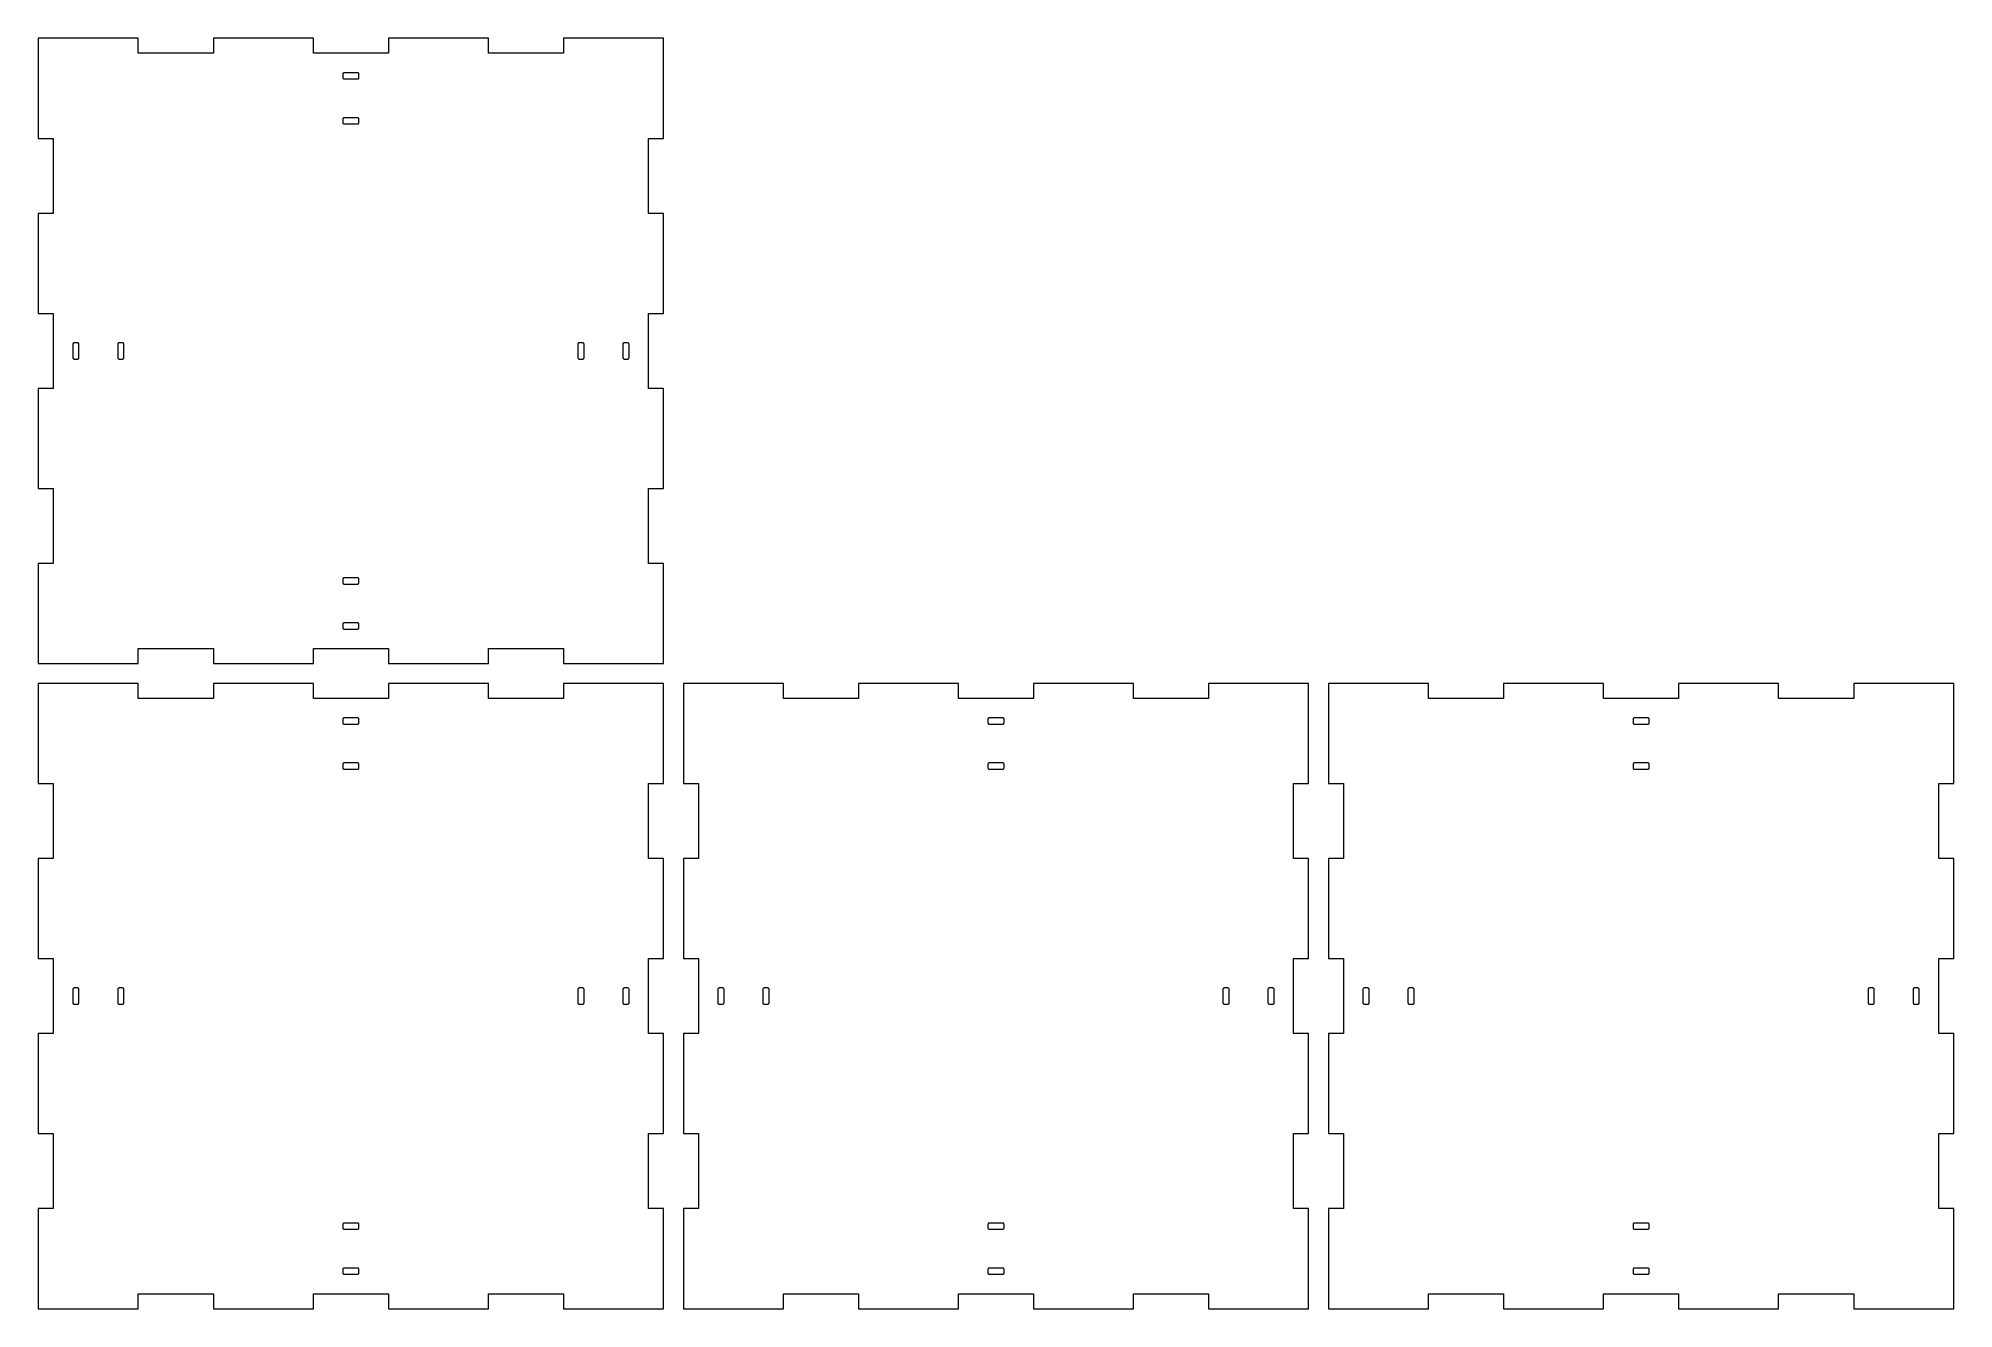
# Model space of a CAD drawing. Header units: millimetres. Extents: x 0 to 766, y 0 to 508.
import ezdxf

# ---------------------------------------------------------------- set-up
doc = ezdxf.new("R2010")
doc.units = ezdxf.units.MM
doc.layers.add('CORTE', color=1, linetype='Continuous', lineweight=0)

msp = doc.modelspace()

# ---------------------------------------------------------------- linework, layer by layer
at = {"layer": 'CORTE'}
for points in [[(0, 258), (40, 258), (40, 264), (70, 264), (70, 258), (110, 258), (110, 264), (140, 264), (140, 258), (180, 258), (180, 264), (210, 264), (210, 258), (250, 258), (250, 298), (244, 298), (244, 328), (250, 328), (250, 368), (244, 368), (244, 398), (250, 398), (250, 438), (244, 438), (244, 468), (250, 468), (250, 508), (210, 508), (210, 502), (180, 502), (180, 508), (140, 508), (140, 502), (110, 502), (110, 508), (70, 508), (70, 502), (40, 502), (40, 508), (0, 508), (0, 468), (6, 468), (6, 438), (0, 438), (0, 398), (6, 398), (6, 368), (0, 368), (0, 328), (6, 328), (6, 298), (0, 298), (0, 258)], [(127.65, 491.75), (127.717179, 491.753773), (127.783513, 491.765043), (127.848167, 491.78367), (127.91033, 491.809419), (127.969219, 491.841965), (128.024094, 491.880901), (128.074264, 491.925736), (128.119099, 491.975906), (128.158035, 492.030781), (128.190581, 492.08967), (128.21633, 492.151833), (128.234957, 492.216487), (128.246227, 492.282821), (128.25, 492.35), (128.25, 493.65), (128.246227, 493.717179), (128.234957, 493.783513), (128.21633, 493.848167), (128.190581, 493.91033), (128.158035, 493.969219), (128.119099, 494.024094), (128.074264, 494.074264), (128.024094, 494.119099), (127.969219, 494.158035), (127.91033, 494.190581), (127.848167, 494.21633), (127.783513, 494.234957), (127.717179, 494.246227), (127.65, 494.25), (122.35, 494.25), (122.282821, 494.246227), (122.216487, 494.234957), (122.151833, 494.21633), (122.08967, 494.190581), (122.030781, 494.158035), (121.975906, 494.119099), (121.925736, 494.074264), (121.880901, 494.024094), (121.841965, 493.969219), (121.809419, 493.91033), (121.78367, 493.848167), (121.765043, 493.783513), (121.753773, 493.717179), (121.75, 493.65), (121.75, 492.35), (121.753773, 492.282821), (121.765043, 492.216487), (121.78367, 492.151833), (121.809419, 492.08967), (121.841965, 492.030781), (121.880901, 491.975906), (121.925736, 491.925736), (121.975906, 491.880901), (122.030781, 491.841965), (122.08967, 491.809419), (122.151833, 491.78367), (122.216487, 491.765043), (122.282821, 491.753773), (122.35, 491.75)], [(127.65, 473.75), (127.717179, 473.753773), (127.783513, 473.765043), (127.848167, 473.78367), (127.91033, 473.809419), (127.969219, 473.841965), (128.024094, 473.880901), (128.074264, 473.925736), (128.119099, 473.975906), (128.158035, 474.030781), (128.190581, 474.08967), (128.21633, 474.151833), (128.234957, 474.216487), (128.246227, 474.282821), (128.25, 474.35), (128.25, 475.65), (128.246227, 475.717179), (128.234957, 475.783513), (128.21633, 475.848167), (128.190581, 475.91033), (128.158035, 475.969219), (128.119099, 476.024094), (128.074264, 476.074264), (128.024094, 476.119099), (127.969219, 476.158035), (127.91033, 476.190581), (127.848167, 476.21633), (127.783513, 476.234957), (127.717179, 476.246227), (127.65, 476.25), (122.35, 476.25), (122.282821, 476.246227), (122.216487, 476.234957), (122.151833, 476.21633), (122.08967, 476.190581), (122.030781, 476.158035), (121.975906, 476.119099), (121.925736, 476.074264), (121.880901, 476.024094), (121.841965, 475.969219), (121.809419, 475.91033), (121.78367, 475.848167), (121.765043, 475.783513), (121.753773, 475.717179), (121.75, 475.65), (121.75, 474.35), (121.753773, 474.282821), (121.765043, 474.216487), (121.78367, 474.151833), (121.809419, 474.08967), (121.841965, 474.030781), (121.880901, 473.975906), (121.925736, 473.925736), (121.975906, 473.880901), (122.030781, 473.841965), (122.08967, 473.809419), (122.151833, 473.78367), (122.216487, 473.765043), (122.282821, 473.753773), (122.35, 473.75)], [(15.65, 379.75), (15.717179, 379.753773), (15.783513, 379.765043), (15.848167, 379.78367), (15.91033, 379.809419), (15.969219, 379.841965), (16.024094, 379.880901), (16.074264, 379.925736), (16.119099, 379.975906), (16.158035, 380.030781), (16.190581, 380.08967), (16.21633, 380.151833), (16.234957, 380.216487), (16.246227, 380.282821), (16.25, 380.35), (16.25, 385.65), (16.246227, 385.717179), (16.234957, 385.783513), (16.21633, 385.848167), (16.190581, 385.91033), (16.158035, 385.969219), (16.119099, 386.024094), (16.074264, 386.074264), (16.024094, 386.119099), (15.969219, 386.158035), (15.91033, 386.190581), (15.848167, 386.21633), (15.783513, 386.234957), (15.717179, 386.246227), (15.65, 386.25), (14.35, 386.25), (14.282821, 386.246227), (14.216487, 386.234957), (14.151833, 386.21633), (14.08967, 386.190581), (14.030781, 386.158035), (13.975906, 386.119099), (13.925736, 386.074264), (13.880901, 386.024094), (13.841965, 385.969219), (13.809419, 385.91033), (13.78367, 385.848167), (13.765043, 385.783513), (13.753773, 385.717179), (13.75, 385.65), (13.75, 380.35), (13.753773, 380.282821), (13.765043, 380.216487), (13.78367, 380.151833), (13.809419, 380.08967), (13.841965, 380.030781), (13.880901, 379.975906), (13.925736, 379.925736), (13.975906, 379.880901), (14.030781, 379.841965), (14.08967, 379.809419), (14.151833, 379.78367), (14.216487, 379.765043), (14.282821, 379.753773), (14.35, 379.75)], [(33.65, 379.75), (33.717179, 379.753773), (33.783513, 379.765043), (33.848167, 379.78367), (33.91033, 379.809419), (33.969219, 379.841965), (34.024094, 379.880901), (34.074264, 379.925736), (34.119099, 379.975906), (34.158035, 380.030781), (34.190581, 380.08967), (34.21633, 380.151833), (34.234957, 380.216487), (34.246227, 380.282821), (34.25, 380.35), (34.25, 385.65), (34.246227, 385.717179), (34.234957, 385.783513), (34.21633, 385.848167), (34.190581, 385.91033), (34.158035, 385.969219), (34.119099, 386.024094), (34.074264, 386.074264), (34.024094, 386.119099), (33.969219, 386.158035), (33.91033, 386.190581), (33.848167, 386.21633), (33.783513, 386.234957), (33.717179, 386.246227), (33.65, 386.25), (32.35, 386.25), (32.282821, 386.246227), (32.216487, 386.234957), (32.151833, 386.21633), (32.08967, 386.190581), (32.030781, 386.158035), (31.975906, 386.119099), (31.925736, 386.074264), (31.880901, 386.024094), (31.841965, 385.969219), (31.809419, 385.91033), (31.78367, 385.848167), (31.765043, 385.783513), (31.753773, 385.717179), (31.75, 385.65), (31.75, 380.35), (31.753773, 380.282821), (31.765043, 380.216487), (31.78367, 380.151833), (31.809419, 380.08967), (31.841965, 380.030781), (31.880901, 379.975906), (31.925736, 379.925736), (31.975906, 379.880901), (32.030781, 379.841965), (32.08967, 379.809419), (32.151833, 379.78367), (32.216487, 379.765043), (32.282821, 379.753773), (32.35, 379.75)], [(217.65, 379.75), (217.717179, 379.753773), (217.783513, 379.765043), (217.848167, 379.78367), (217.91033, 379.809419), (217.969219, 379.841965), (218.024094, 379.880901), (218.074264, 379.925736), (218.119099, 379.975906), (218.158035, 380.030781), (218.190581, 380.08967), (218.21633, 380.151833), (218.234957, 380.216487), (218.246227, 380.282821), (218.25, 380.35), (218.25, 385.65), (218.246227, 385.717179), (218.234957, 385.783513), (218.21633, 385.848167), (218.190581, 385.91033), (218.158035, 385.969219), (218.119099, 386.024094), (218.074264, 386.074264), (218.024094, 386.119099), (217.969219, 386.158035), (217.91033, 386.190581), (217.848167, 386.21633), (217.783513, 386.234957), (217.717179, 386.246227), (217.65, 386.25), (216.35, 386.25), (216.282821, 386.246227), (216.216487, 386.234957), (216.151833, 386.21633), (216.08967, 386.190581), (216.030781, 386.158035), (215.975906, 386.119099), (215.925736, 386.074264), (215.880901, 386.024094), (215.841965, 385.969219), (215.809419, 385.91033), (215.78367, 385.848167), (215.765043, 385.783513), (215.753773, 385.717179), (215.75, 385.65), (215.75, 380.35), (215.753773, 380.282821), (215.765043, 380.216487), (215.78367, 380.151833), (215.809419, 380.08967), (215.841965, 380.030781), (215.880901, 379.975906), (215.925736, 379.925736), (215.975906, 379.880901), (216.030781, 379.841965), (216.08967, 379.809419), (216.151833, 379.78367), (216.216487, 379.765043), (216.282821, 379.753773), (216.35, 379.75)], [(235.65, 379.75), (235.717179, 379.753773), (235.783513, 379.765043), (235.848167, 379.78367), (235.91033, 379.809419), (235.969219, 379.841965), (236.024094, 379.880901), (236.074264, 379.925736), (236.119099, 379.975906), (236.158035, 380.030781), (236.190581, 380.08967), (236.21633, 380.151833), (236.234957, 380.216487), (236.246227, 380.282821), (236.25, 380.35), (236.25, 385.65), (236.246227, 385.717179), (236.234957, 385.783513), (236.21633, 385.848167), (236.190581, 385.91033), (236.158035, 385.969219), (236.119099, 386.024094), (236.074264, 386.074264), (236.024094, 386.119099), (235.969219, 386.158035), (235.91033, 386.190581), (235.848167, 386.21633), (235.783513, 386.234957), (235.717179, 386.246227), (235.65, 386.25), (234.35, 386.25), (234.282821, 386.246227), (234.216487, 386.234957), (234.151833, 386.21633), (234.08967, 386.190581), (234.030781, 386.158035), (233.975906, 386.119099), (233.925736, 386.074264), (233.880901, 386.024094), (233.841965, 385.969219), (233.809419, 385.91033), (233.78367, 385.848167), (233.765043, 385.783513), (233.753773, 385.717179), (233.75, 385.65), (233.75, 380.35), (233.753773, 380.282821), (233.765043, 380.216487), (233.78367, 380.151833), (233.809419, 380.08967), (233.841965, 380.030781), (233.880901, 379.975906), (233.925736, 379.925736), (233.975906, 379.880901), (234.030781, 379.841965), (234.08967, 379.809419), (234.151833, 379.78367), (234.216487, 379.765043), (234.282821, 379.753773), (234.35, 379.75)], [(127.65, 289.75), (127.717179, 289.753773), (127.783513, 289.765043), (127.848167, 289.78367), (127.91033, 289.809419), (127.969219, 289.841965), (128.024094, 289.880901), (128.074264, 289.925736), (128.119099, 289.975906), (128.158035, 290.030781), (128.190581, 290.08967), (128.21633, 290.151833), (128.234957, 290.216487), (128.246227, 290.282821), (128.25, 290.35), (128.25, 291.65), (128.246227, 291.717179), (128.234957, 291.783513), (128.21633, 291.848167), (128.190581, 291.91033), (128.158035, 291.969219), (128.119099, 292.024094), (128.074264, 292.074264), (128.024094, 292.119099), (127.969219, 292.158035), (127.91033, 292.190581), (127.848167, 292.21633), (127.783513, 292.234957), (127.717179, 292.246227), (127.65, 292.25), (122.35, 292.25), (122.282821, 292.246227), (122.216487, 292.234957), (122.151833, 292.21633), (122.08967, 292.190581), (122.030781, 292.158035), (121.975906, 292.119099), (121.925736, 292.074264), (121.880901, 292.024094), (121.841965, 291.969219), (121.809419, 291.91033), (121.78367, 291.848167), (121.765043, 291.783513), (121.753773, 291.717179), (121.75, 291.65), (121.75, 290.35), (121.753773, 290.282821), (121.765043, 290.216487), (121.78367, 290.151833), (121.809419, 290.08967), (121.841965, 290.030781), (121.880901, 289.975906), (121.925736, 289.925736), (121.975906, 289.880901), (122.030781, 289.841965), (122.08967, 289.809419), (122.151833, 289.78367), (122.216487, 289.765043), (122.282821, 289.753773), (122.35, 289.75)], [(127.65, 271.75), (127.717179, 271.753773), (127.783513, 271.765043), (127.848167, 271.78367), (127.91033, 271.809419), (127.969219, 271.841965), (128.024094, 271.880901), (128.074264, 271.925736), (128.119099, 271.975906), (128.158035, 272.030781), (128.190581, 272.08967), (128.21633, 272.151833), (128.234957, 272.216487), (128.246227, 272.282821), (128.25, 272.35), (128.25, 273.65), (128.246227, 273.717179), (128.234957, 273.783513), (128.21633, 273.848167), (128.190581, 273.91033), (128.158035, 273.969219), (128.119099, 274.024094), (128.074264, 274.074264), (128.024094, 274.119099), (127.969219, 274.158035), (127.91033, 274.190581), (127.848167, 274.21633), (127.783513, 274.234957), (127.717179, 274.246227), (127.65, 274.25), (122.35, 274.25), (122.282821, 274.246227), (122.216487, 274.234957), (122.151833, 274.21633), (122.08967, 274.190581), (122.030781, 274.158035), (121.975906, 274.119099), (121.925736, 274.074264), (121.880901, 274.024094), (121.841965, 273.969219), (121.809419, 273.91033), (121.78367, 273.848167), (121.765043, 273.783513), (121.753773, 273.717179), (121.75, 273.65), (121.75, 272.35), (121.753773, 272.282821), (121.765043, 272.216487), (121.78367, 272.151833), (121.809419, 272.08967), (121.841965, 272.030781), (121.880901, 271.975906), (121.925736, 271.925736), (121.975906, 271.880901), (122.030781, 271.841965), (122.08967, 271.809419), (122.151833, 271.78367), (122.216487, 271.765043), (122.282821, 271.753773), (122.35, 271.75)], [(0, 0), (40, 0), (40, 6), (70, 6), (70, 0), (110, 0), (110, 6), (140, 6), (140, 0), (180, 0), (180, 6), (210, 6), (210, 0), (250, 0), (250, 40), (244, 40), (244, 70), (250, 70), (250, 110), (244, 110), (244, 140), (250, 140), (250, 180), (244, 180), (244, 210), (250, 210), (250, 250), (210, 250), (210, 244), (180, 244), (180, 250), (140, 250), (140, 244), (110, 244), (110, 250), (70, 250), (70, 244), (40, 244), (40, 250), (0, 250), (0, 210), (6, 210), (6, 180), (0, 180), (0, 140), (6, 140), (6, 110), (0, 110), (0, 70), (6, 70), (6, 40), (0, 40), (0, 0)], [(258, 0), (298, 0), (298, 6), (328, 6), (328, 0), (368, 0), (368, 6), (398, 6), (398, 0), (438, 0), (438, 6), (468, 6), (468, 0), (508, 0), (508, 40), (502, 40), (502, 70), (508, 70), (508, 110), (502, 110), (502, 140), (508, 140), (508, 180), (502, 180), (502, 210), (508, 210), (508, 250), (468, 250), (468, 244), (438, 244), (438, 250), (398, 250), (398, 244), (368, 244), (368, 250), (328, 250), (328, 244), (298, 244), (298, 250), (258, 250), (258, 210), (264, 210), (264, 180), (258, 180), (258, 140), (264, 140), (264, 110), (258, 110), (258, 70), (264, 70), (264, 40), (258, 40), (258, 0)], [(516, 0), (556, 0), (556, 6), (586, 6), (586, 0), (626, 0), (626, 6), (656, 6), (656, 0), (696, 0), (696, 6), (726, 6), (726, 0), (766, 0), (766, 40), (760, 40), (760, 70), (766, 70), (766, 110), (760, 110), (760, 140), (766, 140), (766, 180), (760, 180), (760, 210), (766, 210), (766, 250), (726, 250), (726, 244), (696, 244), (696, 250), (656, 250), (656, 244), (626, 244), (626, 250), (586, 250), (586, 244), (556, 244), (556, 250), (516, 250), (516, 210), (522, 210), (522, 180), (516, 180), (516, 140), (522, 140), (522, 110), (516, 110), (516, 70), (522, 70), (522, 40), (516, 40), (516, 0)], [(127.65, 233.75), (127.717179, 233.753773), (127.783513, 233.765043), (127.848167, 233.78367), (127.91033, 233.809419), (127.969219, 233.841965), (128.024094, 233.880901), (128.074264, 233.925736), (128.119099, 233.975906), (128.158035, 234.030781), (128.190581, 234.08967), (128.21633, 234.151833), (128.234957, 234.216487), (128.246227, 234.282821), (128.25, 234.35), (128.25, 235.65), (128.246227, 235.717179), (128.234957, 235.783513), (128.21633, 235.848167), (128.190581, 235.91033), (128.158035, 235.969219), (128.119099, 236.024094), (128.074264, 236.074264), (128.024094, 236.119099), (127.969219, 236.158035), (127.91033, 236.190581), (127.848167, 236.21633), (127.783513, 236.234957), (127.717179, 236.246227), (127.65, 236.25), (122.35, 236.25), (122.282821, 236.246227), (122.216487, 236.234957), (122.151833, 236.21633), (122.08967, 236.190581), (122.030781, 236.158035), (121.975906, 236.119099), (121.925736, 236.074264), (121.880901, 236.024094), (121.841965, 235.969219), (121.809419, 235.91033), (121.78367, 235.848167), (121.765043, 235.783513), (121.753773, 235.717179), (121.75, 235.65), (121.75, 234.35), (121.753773, 234.282821), (121.765043, 234.216487), (121.78367, 234.151833), (121.809419, 234.08967), (121.841965, 234.030781), (121.880901, 233.975906), (121.925736, 233.925736), (121.975906, 233.880901), (122.030781, 233.841965), (122.08967, 233.809419), (122.151833, 233.78367), (122.216487, 233.765043), (122.282821, 233.753773), (122.35, 233.75)], [(385.65, 233.75), (385.717179, 233.753773), (385.783513, 233.765043), (385.848167, 233.78367), (385.91033, 233.809419), (385.969219, 233.841965), (386.024094, 233.880901), (386.074264, 233.925736), (386.119099, 233.975906), (386.158035, 234.030781), (386.190581, 234.08967), (386.21633, 234.151833), (386.234957, 234.216487), (386.246227, 234.282821), (386.25, 234.35), (386.25, 235.65), (386.246227, 235.717179), (386.234957, 235.783513), (386.21633, 235.848167), (386.190581, 235.91033), (386.158035, 235.969219), (386.119099, 236.024094), (386.074264, 236.074264), (386.024094, 236.119099), (385.969219, 236.158035), (385.91033, 236.190581), (385.848167, 236.21633), (385.783513, 236.234957), (385.717179, 236.246227), (385.65, 236.25), (380.35, 236.25), (380.282821, 236.246227), (380.216487, 236.234957), (380.151833, 236.21633), (380.08967, 236.190581), (380.030781, 236.158035), (379.975906, 236.119099), (379.925736, 236.074264), (379.880901, 236.024094), (379.841965, 235.969219), (379.809419, 235.91033), (379.78367, 235.848167), (379.765043, 235.783513), (379.753773, 235.717179), (379.75, 235.65), (379.75, 234.35), (379.753773, 234.282821), (379.765043, 234.216487), (379.78367, 234.151833), (379.809419, 234.08967), (379.841965, 234.030781), (379.880901, 233.975906), (379.925736, 233.925736), (379.975906, 233.880901), (380.030781, 233.841965), (380.08967, 233.809419), (380.151833, 233.78367), (380.216487, 233.765043), (380.282821, 233.753773), (380.35, 233.75)], [(643.65, 233.75), (643.717179, 233.753773), (643.783513, 233.765043), (643.848167, 233.78367), (643.91033, 233.809419), (643.969219, 233.841965), (644.024094, 233.880901), (644.074264, 233.925736), (644.119099, 233.975906), (644.158035, 234.030781), (644.190581, 234.08967), (644.21633, 234.151833), (644.234957, 234.216487), (644.246227, 234.282821), (644.25, 234.35), (644.25, 235.65), (644.246227, 235.717179), (644.234957, 235.783513), (644.21633, 235.848167), (644.190581, 235.91033), (644.158035, 235.969219), (644.119099, 236.024094), (644.074264, 236.074264), (644.024094, 236.119099), (643.969219, 236.158035), (643.91033, 236.190581), (643.848167, 236.21633), (643.783513, 236.234957), (643.717179, 236.246227), (643.65, 236.25), (638.35, 236.25), (638.282821, 236.246227), (638.216487, 236.234957), (638.151833, 236.21633), (638.08967, 236.190581), (638.030781, 236.158035), (637.975906, 236.119099), (637.925736, 236.074264), (637.880901, 236.024094), (637.841965, 235.969219), (637.809419, 235.91033), (637.78367, 235.848167), (637.765043, 235.783513), (637.753773, 235.717179), (637.75, 235.65), (637.75, 234.35), (637.753773, 234.282821), (637.765043, 234.216487), (637.78367, 234.151833), (637.809419, 234.08967), (637.841965, 234.030781), (637.880901, 233.975906), (637.925736, 233.925736), (637.975906, 233.880901), (638.030781, 233.841965), (638.08967, 233.809419), (638.151833, 233.78367), (638.216487, 233.765043), (638.282821, 233.753773), (638.35, 233.75)], [(127.65, 215.75), (127.717179, 215.753773), (127.783513, 215.765043), (127.848167, 215.78367), (127.91033, 215.809419), (127.969219, 215.841965), (128.024094, 215.880901), (128.074264, 215.925736), (128.119099, 215.975906), (128.158035, 216.030781), (128.190581, 216.08967), (128.21633, 216.151833), (128.234957, 216.216487), (128.246227, 216.282821), (128.25, 216.35), (128.25, 217.65), (128.246227, 217.717179), (128.234957, 217.783513), (128.21633, 217.848167), (128.190581, 217.91033), (128.158035, 217.969219), (128.119099, 218.024094), (128.074264, 218.074264), (128.024094, 218.119099), (127.969219, 218.158035), (127.91033, 218.190581), (127.848167, 218.21633), (127.783513, 218.234957), (127.717179, 218.246227), (127.65, 218.25), (122.35, 218.25), (122.282821, 218.246227), (122.216487, 218.234957), (122.151833, 218.21633), (122.08967, 218.190581), (122.030781, 218.158035), (121.975906, 218.119099), (121.925736, 218.074264), (121.880901, 218.024094), (121.841965, 217.969219), (121.809419, 217.91033), (121.78367, 217.848167), (121.765043, 217.783513), (121.753773, 217.717179), (121.75, 217.65), (121.75, 216.35), (121.753773, 216.282821), (121.765043, 216.216487), (121.78367, 216.151833), (121.809419, 216.08967), (121.841965, 216.030781), (121.880901, 215.975906), (121.925736, 215.925736), (121.975906, 215.880901), (122.030781, 215.841965), (122.08967, 215.809419), (122.151833, 215.78367), (122.216487, 215.765043), (122.282821, 215.753773), (122.35, 215.75)], [(385.65, 215.75), (385.717179, 215.753773), (385.783513, 215.765043), (385.848167, 215.78367), (385.91033, 215.809419), (385.969219, 215.841965), (386.024094, 215.880901), (386.074264, 215.925736), (386.119099, 215.975906), (386.158035, 216.030781), (386.190581, 216.08967), (386.21633, 216.151833), (386.234957, 216.216487), (386.246227, 216.282821), (386.25, 216.35), (386.25, 217.65), (386.246227, 217.717179), (386.234957, 217.783513), (386.21633, 217.848167), (386.190581, 217.91033), (386.158035, 217.969219), (386.119099, 218.024094), (386.074264, 218.074264), (386.024094, 218.119099), (385.969219, 218.158035), (385.91033, 218.190581), (385.848167, 218.21633), (385.783513, 218.234957), (385.717179, 218.246227), (385.65, 218.25), (380.35, 218.25), (380.282821, 218.246227), (380.216487, 218.234957), (380.151833, 218.21633), (380.08967, 218.190581), (380.030781, 218.158035), (379.975906, 218.119099), (379.925736, 218.074264), (379.880901, 218.024094), (379.841965, 217.969219), (379.809419, 217.91033), (379.78367, 217.848167), (379.765043, 217.783513), (379.753773, 217.717179), (379.75, 217.65), (379.75, 216.35), (379.753773, 216.282821), (379.765043, 216.216487), (379.78367, 216.151833), (379.809419, 216.08967), (379.841965, 216.030781), (379.880901, 215.975906), (379.925736, 215.925736), (379.975906, 215.880901), (380.030781, 215.841965), (380.08967, 215.809419), (380.151833, 215.78367), (380.216487, 215.765043), (380.282821, 215.753773), (380.35, 215.75)], [(643.65, 215.75), (643.717179, 215.753773), (643.783513, 215.765043), (643.848167, 215.78367), (643.91033, 215.809419), (643.969219, 215.841965), (644.024094, 215.880901), (644.074264, 215.925736), (644.119099, 215.975906), (644.158035, 216.030781), (644.190581, 216.08967), (644.21633, 216.151833), (644.234957, 216.216487), (644.246227, 216.282821), (644.25, 216.35), (644.25, 217.65), (644.246227, 217.717179), (644.234957, 217.783513), (644.21633, 217.848167), (644.190581, 217.91033), (644.158035, 217.969219), (644.119099, 218.024094), (644.074264, 218.074264), (644.024094, 218.119099), (643.969219, 218.158035), (643.91033, 218.190581), (643.848167, 218.21633), (643.783513, 218.234957), (643.717179, 218.246227), (643.65, 218.25), (638.35, 218.25), (638.282821, 218.246227), (638.216487, 218.234957), (638.151833, 218.21633), (638.08967, 218.190581), (638.030781, 218.158035), (637.975906, 218.119099), (637.925736, 218.074264), (637.880901, 218.024094), (637.841965, 217.969219), (637.809419, 217.91033), (637.78367, 217.848167), (637.765043, 217.783513), (637.753773, 217.717179), (637.75, 217.65), (637.75, 216.35), (637.753773, 216.282821), (637.765043, 216.216487), (637.78367, 216.151833), (637.809419, 216.08967), (637.841965, 216.030781), (637.880901, 215.975906), (637.925736, 215.925736), (637.975906, 215.880901), (638.030781, 215.841965), (638.08967, 215.809419), (638.151833, 215.78367), (638.216487, 215.765043), (638.282821, 215.753773), (638.35, 215.75)], [(15.65, 121.75), (15.717179, 121.753773), (15.783513, 121.765043), (15.848167, 121.78367), (15.91033, 121.809419), (15.969219, 121.841965), (16.024094, 121.880901), (16.074264, 121.925736), (16.119099, 121.975906), (16.158035, 122.030781), (16.190581, 122.08967), (16.21633, 122.151833), (16.234957, 122.216487), (16.246227, 122.282821), (16.25, 122.35), (16.25, 127.65), (16.246227, 127.717179), (16.234957, 127.783513), (16.21633, 127.848167), (16.190581, 127.91033), (16.158035, 127.969219), (16.119099, 128.024094), (16.074264, 128.074264), (16.024094, 128.119099), (15.969219, 128.158035), (15.91033, 128.190581), (15.848167, 128.21633), (15.783513, 128.234957), (15.717179, 128.246227), (15.65, 128.25), (14.35, 128.25), (14.282821, 128.246227), (14.216487, 128.234957), (14.151833, 128.21633), (14.08967, 128.190581), (14.030781, 128.158035), (13.975906, 128.119099), (13.925736, 128.074264), (13.880901, 128.024094), (13.841965, 127.969219), (13.809419, 127.91033), (13.78367, 127.848167), (13.765043, 127.783513), (13.753773, 127.717179), (13.75, 127.65), (13.75, 122.35), (13.753773, 122.282821), (13.765043, 122.216487), (13.78367, 122.151833), (13.809419, 122.08967), (13.841965, 122.030781), (13.880901, 121.975906), (13.925736, 121.925736), (13.975906, 121.880901), (14.030781, 121.841965), (14.08967, 121.809419), (14.151833, 121.78367), (14.216487, 121.765043), (14.282821, 121.753773), (14.35, 121.75)], [(33.65, 121.75), (33.717179, 121.753773), (33.783513, 121.765043), (33.848167, 121.78367), (33.91033, 121.809419), (33.969219, 121.841965), (34.024094, 121.880901), (34.074264, 121.925736), (34.119099, 121.975906), (34.158035, 122.030781), (34.190581, 122.08967), (34.21633, 122.151833), (34.234957, 122.216487), (34.246227, 122.282821), (34.25, 122.35), (34.25, 127.65), (34.246227, 127.717179), (34.234957, 127.783513), (34.21633, 127.848167), (34.190581, 127.91033), (34.158035, 127.969219), (34.119099, 128.024094), (34.074264, 128.074264), (34.024094, 128.119099), (33.969219, 128.158035), (33.91033, 128.190581), (33.848167, 128.21633), (33.783513, 128.234957), (33.717179, 128.246227), (33.65, 128.25), (32.35, 128.25), (32.282821, 128.246227), (32.216487, 128.234957), (32.151833, 128.21633), (32.08967, 128.190581), (32.030781, 128.158035), (31.975906, 128.119099), (31.925736, 128.074264), (31.880901, 128.024094), (31.841965, 127.969219), (31.809419, 127.91033), (31.78367, 127.848167), (31.765043, 127.783513), (31.753773, 127.717179), (31.75, 127.65), (31.75, 122.35), (31.753773, 122.282821), (31.765043, 122.216487), (31.78367, 122.151833), (31.809419, 122.08967), (31.841965, 122.030781), (31.880901, 121.975906), (31.925736, 121.925736), (31.975906, 121.880901), (32.030781, 121.841965), (32.08967, 121.809419), (32.151833, 121.78367), (32.216487, 121.765043), (32.282821, 121.753773), (32.35, 121.75)], [(217.65, 121.75), (217.717179, 121.753773), (217.783513, 121.765043), (217.848167, 121.78367), (217.91033, 121.809419), (217.969219, 121.841965), (218.024094, 121.880901), (218.074264, 121.925736), (218.119099, 121.975906), (218.158035, 122.030781), (218.190581, 122.08967), (218.21633, 122.151833), (218.234957, 122.216487), (218.246227, 122.282821), (218.25, 122.35), (218.25, 127.65), (218.246227, 127.717179), (218.234957, 127.783513), (218.21633, 127.848167), (218.190581, 127.91033), (218.158035, 127.969219), (218.119099, 128.024094), (218.074264, 128.074264), (218.024094, 128.119099), (217.969219, 128.158035), (217.91033, 128.190581), (217.848167, 128.21633), (217.783513, 128.234957), (217.717179, 128.246227), (217.65, 128.25), (216.35, 128.25), (216.282821, 128.246227), (216.216487, 128.234957), (216.151833, 128.21633), (216.08967, 128.190581), (216.030781, 128.158035), (215.975906, 128.119099), (215.925736, 128.074264), (215.880901, 128.024094), (215.841965, 127.969219), (215.809419, 127.91033), (215.78367, 127.848167), (215.765043, 127.783513), (215.753773, 127.717179), (215.75, 127.65), (215.75, 122.35), (215.753773, 122.282821), (215.765043, 122.216487), (215.78367, 122.151833), (215.809419, 122.08967), (215.841965, 122.030781), (215.880901, 121.975906), (215.925736, 121.925736), (215.975906, 121.880901), (216.030781, 121.841965), (216.08967, 121.809419), (216.151833, 121.78367), (216.216487, 121.765043), (216.282821, 121.753773), (216.35, 121.75)], [(235.65, 121.75), (235.717179, 121.753773), (235.783513, 121.765043), (235.848167, 121.78367), (235.91033, 121.809419), (235.969219, 121.841965), (236.024094, 121.880901), (236.074264, 121.925736), (236.119099, 121.975906), (236.158035, 122.030781), (236.190581, 122.08967), (236.21633, 122.151833), (236.234957, 122.216487), (236.246227, 122.282821), (236.25, 122.35), (236.25, 127.65), (236.246227, 127.717179), (236.234957, 127.783513), (236.21633, 127.848167), (236.190581, 127.91033), (236.158035, 127.969219), (236.119099, 128.024094), (236.074264, 128.074264), (236.024094, 128.119099), (235.969219, 128.158035), (235.91033, 128.190581), (235.848167, 128.21633), (235.783513, 128.234957), (235.717179, 128.246227), (235.65, 128.25), (234.35, 128.25), (234.282821, 128.246227), (234.216487, 128.234957), (234.151833, 128.21633), (234.08967, 128.190581), (234.030781, 128.158035), (233.975906, 128.119099), (233.925736, 128.074264), (233.880901, 128.024094), (233.841965, 127.969219), (233.809419, 127.91033), (233.78367, 127.848167), (233.765043, 127.783513), (233.753773, 127.717179), (233.75, 127.65), (233.75, 122.35), (233.753773, 122.282821), (233.765043, 122.216487), (233.78367, 122.151833), (233.809419, 122.08967), (233.841965, 122.030781), (233.880901, 121.975906), (233.925736, 121.925736), (233.975906, 121.880901), (234.030781, 121.841965), (234.08967, 121.809419), (234.151833, 121.78367), (234.216487, 121.765043), (234.282821, 121.753773), (234.35, 121.75)], [(273.65, 121.75), (273.717179, 121.753773), (273.783513, 121.765043), (273.848167, 121.78367), (273.91033, 121.809419), (273.969219, 121.841965), (274.024094, 121.880901), (274.074264, 121.925736), (274.119099, 121.975906), (274.158035, 122.030781), (274.190581, 122.08967), (274.21633, 122.151833), (274.234957, 122.216487), (274.246227, 122.282821), (274.25, 122.35), (274.25, 127.65), (274.246227, 127.717179), (274.234957, 127.783513), (274.21633, 127.848167), (274.190581, 127.91033), (274.158035, 127.969219), (274.119099, 128.024094), (274.074264, 128.074264), (274.024094, 128.119099), (273.969219, 128.158035), (273.91033, 128.190581), (273.848167, 128.21633), (273.783513, 128.234957), (273.717179, 128.246227), (273.65, 128.25), (272.35, 128.25), (272.282821, 128.246227), (272.216487, 128.234957), (272.151833, 128.21633), (272.08967, 128.190581), (272.030781, 128.158035), (271.975906, 128.119099), (271.925736, 128.074264), (271.880901, 128.024094), (271.841965, 127.969219), (271.809419, 127.91033), (271.78367, 127.848167), (271.765043, 127.783513), (271.753773, 127.717179), (271.75, 127.65), (271.75, 122.35), (271.753773, 122.282821), (271.765043, 122.216487), (271.78367, 122.151833), (271.809419, 122.08967), (271.841965, 122.030781), (271.880901, 121.975906), (271.925736, 121.925736), (271.975906, 121.880901), (272.030781, 121.841965), (272.08967, 121.809419), (272.151833, 121.78367), (272.216487, 121.765043), (272.282821, 121.753773), (272.35, 121.75)], [(291.65, 121.75), (291.717179, 121.753773), (291.783513, 121.765043), (291.848167, 121.78367), (291.91033, 121.809419), (291.969219, 121.841965), (292.024094, 121.880901), (292.074264, 121.925736), (292.119099, 121.975906), (292.158035, 122.030781), (292.190581, 122.08967), (292.21633, 122.151833), (292.234957, 122.216487), (292.246227, 122.282821), (292.25, 122.35), (292.25, 127.65), (292.246227, 127.717179), (292.234957, 127.783513), (292.21633, 127.848167), (292.190581, 127.91033), (292.158035, 127.969219), (292.119099, 128.024094), (292.074264, 128.074264), (292.024094, 128.119099), (291.969219, 128.158035), (291.91033, 128.190581), (291.848167, 128.21633), (291.783513, 128.234957), (291.717179, 128.246227), (291.65, 128.25), (290.35, 128.25), (290.282821, 128.246227), (290.216487, 128.234957), (290.151833, 128.21633), (290.08967, 128.190581), (290.030781, 128.158035), (289.975906, 128.119099), (289.925736, 128.074264), (289.880901, 128.024094), (289.841965, 127.969219), (289.809419, 127.91033), (289.78367, 127.848167), (289.765043, 127.783513), (289.753773, 127.717179), (289.75, 127.65), (289.75, 122.35), (289.753773, 122.282821), (289.765043, 122.216487), (289.78367, 122.151833), (289.809419, 122.08967), (289.841965, 122.030781), (289.880901, 121.975906), (289.925736, 121.925736), (289.975906, 121.880901), (290.030781, 121.841965), (290.08967, 121.809419), (290.151833, 121.78367), (290.216487, 121.765043), (290.282821, 121.753773), (290.35, 121.75)], [(475.65, 121.75), (475.717179, 121.753773), (475.783513, 121.765043), (475.848167, 121.78367), (475.91033, 121.809419), (475.969219, 121.841965), (476.024094, 121.880901), (476.074264, 121.925736), (476.119099, 121.975906), (476.158035, 122.030781), (476.190581, 122.08967), (476.21633, 122.151833), (476.234957, 122.216487), (476.246227, 122.282821), (476.25, 122.35), (476.25, 127.65), (476.246227, 127.717179), (476.234957, 127.783513), (476.21633, 127.848167), (476.190581, 127.91033), (476.158035, 127.969219), (476.119099, 128.024094), (476.074264, 128.074264), (476.024094, 128.119099), (475.969219, 128.158035), (475.91033, 128.190581), (475.848167, 128.21633), (475.783513, 128.234957), (475.717179, 128.246227), (475.65, 128.25), (474.35, 128.25), (474.282821, 128.246227), (474.216487, 128.234957), (474.151833, 128.21633), (474.08967, 128.190581), (474.030781, 128.158035), (473.975906, 128.119099), (473.925736, 128.074264), (473.880901, 128.024094), (473.841965, 127.969219), (473.809419, 127.91033), (473.78367, 127.848167), (473.765043, 127.783513), (473.753773, 127.717179), (473.75, 127.65), (473.75, 122.35), (473.753773, 122.282821), (473.765043, 122.216487), (473.78367, 122.151833), (473.809419, 122.08967), (473.841965, 122.030781), (473.880901, 121.975906), (473.925736, 121.925736), (473.975906, 121.880901), (474.030781, 121.841965), (474.08967, 121.809419), (474.151833, 121.78367), (474.216487, 121.765043), (474.282821, 121.753773), (474.35, 121.75)], [(493.65, 121.75), (493.717179, 121.753773), (493.783513, 121.765043), (493.848167, 121.78367), (493.91033, 121.809419), (493.969219, 121.841965), (494.024094, 121.880901), (494.074264, 121.925736), (494.119099, 121.975906), (494.158035, 122.030781), (494.190581, 122.08967), (494.21633, 122.151833), (494.234957, 122.216487), (494.246227, 122.282821), (494.25, 122.35), (494.25, 127.65), (494.246227, 127.717179), (494.234957, 127.783513), (494.21633, 127.848167), (494.190581, 127.91033), (494.158035, 127.969219), (494.119099, 128.024094), (494.074264, 128.074264), (494.024094, 128.119099), (493.969219, 128.158035), (493.91033, 128.190581), (493.848167, 128.21633), (493.783513, 128.234957), (493.717179, 128.246227), (493.65, 128.25), (492.35, 128.25), (492.282821, 128.246227), (492.216487, 128.234957), (492.151833, 128.21633), (492.08967, 128.190581), (492.030781, 128.158035), (491.975906, 128.119099), (491.925736, 128.074264), (491.880901, 128.024094), (491.841965, 127.969219), (491.809419, 127.91033), (491.78367, 127.848167), (491.765043, 127.783513), (491.753773, 127.717179), (491.75, 127.65), (491.75, 122.35), (491.753773, 122.282821), (491.765043, 122.216487), (491.78367, 122.151833), (491.809419, 122.08967), (491.841965, 122.030781), (491.880901, 121.975906), (491.925736, 121.925736), (491.975906, 121.880901), (492.030781, 121.841965), (492.08967, 121.809419), (492.151833, 121.78367), (492.216487, 121.765043), (492.282821, 121.753773), (492.35, 121.75)], [(531.65, 121.75), (531.717179, 121.753773), (531.783513, 121.765043), (531.848167, 121.78367), (531.91033, 121.809419), (531.969219, 121.841965), (532.024094, 121.880901), (532.074264, 121.925736), (532.119099, 121.975906), (532.158035, 122.030781), (532.190581, 122.08967), (532.21633, 122.151833), (532.234957, 122.216487), (532.246227, 122.282821), (532.25, 122.35), (532.25, 127.65), (532.246227, 127.717179), (532.234957, 127.783513), (532.21633, 127.848167), (532.190581, 127.91033), (532.158035, 127.969219), (532.119099, 128.024094), (532.074264, 128.074264), (532.024094, 128.119099), (531.969219, 128.158035), (531.91033, 128.190581), (531.848167, 128.21633), (531.783513, 128.234957), (531.717179, 128.246227), (531.65, 128.25), (530.35, 128.25), (530.282821, 128.246227), (530.216487, 128.234957), (530.151833, 128.21633), (530.08967, 128.190581), (530.030781, 128.158035), (529.975906, 128.119099), (529.925736, 128.074264), (529.880901, 128.024094), (529.841965, 127.969219), (529.809419, 127.91033), (529.78367, 127.848167), (529.765043, 127.783513), (529.753773, 127.717179), (529.75, 127.65), (529.75, 122.35), (529.753773, 122.282821), (529.765043, 122.216487), (529.78367, 122.151833), (529.809419, 122.08967), (529.841965, 122.030781), (529.880901, 121.975906), (529.925736, 121.925736), (529.975906, 121.880901), (530.030781, 121.841965), (530.08967, 121.809419), (530.151833, 121.78367), (530.216487, 121.765043), (530.282821, 121.753773), (530.35, 121.75)], [(549.65, 121.75), (549.717179, 121.753773), (549.783513, 121.765043), (549.848167, 121.78367), (549.91033, 121.809419), (549.969219, 121.841965), (550.024094, 121.880901), (550.074264, 121.925736), (550.119099, 121.975906), (550.158035, 122.030781), (550.190581, 122.08967), (550.21633, 122.151833), (550.234957, 122.216487), (550.246227, 122.282821), (550.25, 122.35), (550.25, 127.65), (550.246227, 127.717179), (550.234957, 127.783513), (550.21633, 127.848167), (550.190581, 127.91033), (550.158035, 127.969219), (550.119099, 128.024094), (550.074264, 128.074264), (550.024094, 128.119099), (549.969219, 128.158035), (549.91033, 128.190581), (549.848167, 128.21633), (549.783513, 128.234957), (549.717179, 128.246227), (549.65, 128.25), (548.35, 128.25), (548.282821, 128.246227), (548.216487, 128.234957), (548.151833, 128.21633), (548.08967, 128.190581), (548.030781, 128.158035), (547.975906, 128.119099), (547.925736, 128.074264), (547.880901, 128.024094), (547.841965, 127.969219), (547.809419, 127.91033), (547.78367, 127.848167), (547.765043, 127.783513), (547.753773, 127.717179), (547.75, 127.65), (547.75, 122.35), (547.753773, 122.282821), (547.765043, 122.216487), (547.78367, 122.151833), (547.809419, 122.08967), (547.841965, 122.030781), (547.880901, 121.975906), (547.925736, 121.925736), (547.975906, 121.880901), (548.030781, 121.841965), (548.08967, 121.809419), (548.151833, 121.78367), (548.216487, 121.765043), (548.282821, 121.753773), (548.35, 121.75)], [(733.65, 121.75), (733.717179, 121.753773), (733.783513, 121.765043), (733.848167, 121.78367), (733.91033, 121.809419), (733.969219, 121.841965), (734.024094, 121.880901), (734.074264, 121.925736), (734.119099, 121.975906), (734.158035, 122.030781), (734.190581, 122.08967), (734.21633, 122.151833), (734.234957, 122.216487), (734.246227, 122.282821), (734.25, 122.35), (734.25, 127.65), (734.246227, 127.717179), (734.234957, 127.783513), (734.21633, 127.848167), (734.190581, 127.91033), (734.158035, 127.969219), (734.119099, 128.024094), (734.074264, 128.074264), (734.024094, 128.119099), (733.969219, 128.158035), (733.91033, 128.190581), (733.848167, 128.21633), (733.783513, 128.234957), (733.717179, 128.246227), (733.65, 128.25), (732.35, 128.25), (732.282821, 128.246227), (732.216487, 128.234957), (732.151833, 128.21633), (732.08967, 128.190581), (732.030781, 128.158035), (731.975906, 128.119099), (731.925736, 128.074264), (731.880901, 128.024094), (731.841965, 127.969219), (731.809419, 127.91033), (731.78367, 127.848167), (731.765043, 127.783513), (731.753773, 127.717179), (731.75, 127.65), (731.75, 122.35), (731.753773, 122.282821), (731.765043, 122.216487), (731.78367, 122.151833), (731.809419, 122.08967), (731.841965, 122.030781), (731.880901, 121.975906), (731.925736, 121.925736), (731.975906, 121.880901), (732.030781, 121.841965), (732.08967, 121.809419), (732.151833, 121.78367), (732.216487, 121.765043), (732.282821, 121.753773), (732.35, 121.75)], [(751.65, 121.75), (751.717179, 121.753773), (751.783513, 121.765043), (751.848167, 121.78367), (751.91033, 121.809419), (751.969219, 121.841965), (752.024094, 121.880901), (752.074264, 121.925736), (752.119099, 121.975906), (752.158035, 122.030781), (752.190581, 122.08967), (752.21633, 122.151833), (752.234957, 122.216487), (752.246227, 122.282821), (752.25, 122.35), (752.25, 127.65), (752.246227, 127.717179), (752.234957, 127.783513), (752.21633, 127.848167), (752.190581, 127.91033), (752.158035, 127.969219), (752.119099, 128.024094), (752.074264, 128.074264), (752.024094, 128.119099), (751.969219, 128.158035), (751.91033, 128.190581), (751.848167, 128.21633), (751.783513, 128.234957), (751.717179, 128.246227), (751.65, 128.25), (750.35, 128.25), (750.282821, 128.246227), (750.216487, 128.234957), (750.151833, 128.21633), (750.08967, 128.190581), (750.030781, 128.158035), (749.975906, 128.119099), (749.925736, 128.074264), (749.880901, 128.024094), (749.841965, 127.969219), (749.809419, 127.91033), (749.78367, 127.848167), (749.765043, 127.783513), (749.753773, 127.717179), (749.75, 127.65), (749.75, 122.35), (749.753773, 122.282821), (749.765043, 122.216487), (749.78367, 122.151833), (749.809419, 122.08967), (749.841965, 122.030781), (749.880901, 121.975906), (749.925736, 121.925736), (749.975906, 121.880901), (750.030781, 121.841965), (750.08967, 121.809419), (750.151833, 121.78367), (750.216487, 121.765043), (750.282821, 121.753773), (750.35, 121.75)], [(127.65, 31.75), (127.717179, 31.753773), (127.783513, 31.765043), (127.848167, 31.78367), (127.91033, 31.809419), (127.969219, 31.841965), (128.024094, 31.880901), (128.074264, 31.925736), (128.119099, 31.975906), (128.158035, 32.030781), (128.190581, 32.08967), (128.21633, 32.151833), (128.234957, 32.216487), (128.246227, 32.282821), (128.25, 32.35), (128.25, 33.65), (128.246227, 33.717179), (128.234957, 33.783513), (128.21633, 33.848167), (128.190581, 33.91033), (128.158035, 33.969219), (128.119099, 34.024094), (128.074264, 34.074264), (128.024094, 34.119099), (127.969219, 34.158035), (127.91033, 34.190581), (127.848167, 34.21633), (127.783513, 34.234957), (127.717179, 34.246227), (127.65, 34.25), (122.35, 34.25), (122.282821, 34.246227), (122.216487, 34.234957), (122.151833, 34.21633), (122.08967, 34.190581), (122.030781, 34.158035), (121.975906, 34.119099), (121.925736, 34.074264), (121.880901, 34.024094), (121.841965, 33.969219), (121.809419, 33.91033), (121.78367, 33.848167), (121.765043, 33.783513), (121.753773, 33.717179), (121.75, 33.65), (121.75, 32.35), (121.753773, 32.282821), (121.765043, 32.216487), (121.78367, 32.151833), (121.809419, 32.08967), (121.841965, 32.030781), (121.880901, 31.975906), (121.925736, 31.925736), (121.975906, 31.880901), (122.030781, 31.841965), (122.08967, 31.809419), (122.151833, 31.78367), (122.216487, 31.765043), (122.282821, 31.753773), (122.35, 31.75)], [(385.65, 31.75), (385.717179, 31.753773), (385.783513, 31.765043), (385.848167, 31.78367), (385.91033, 31.809419), (385.969219, 31.841965), (386.024094, 31.880901), (386.074264, 31.925736), (386.119099, 31.975906), (386.158035, 32.030781), (386.190581, 32.08967), (386.21633, 32.151833), (386.234957, 32.216487), (386.246227, 32.282821), (386.25, 32.35), (386.25, 33.65), (386.246227, 33.717179), (386.234957, 33.783513), (386.21633, 33.848167), (386.190581, 33.91033), (386.158035, 33.969219), (386.119099, 34.024094), (386.074264, 34.074264), (386.024094, 34.119099), (385.969219, 34.158035), (385.91033, 34.190581), (385.848167, 34.21633), (385.783513, 34.234957), (385.717179, 34.246227), (385.65, 34.25), (380.35, 34.25), (380.282821, 34.246227), (380.216487, 34.234957), (380.151833, 34.21633), (380.08967, 34.190581), (380.030781, 34.158035), (379.975906, 34.119099), (379.925736, 34.074264), (379.880901, 34.024094), (379.841965, 33.969219), (379.809419, 33.91033), (379.78367, 33.848167), (379.765043, 33.783513), (379.753773, 33.717179), (379.75, 33.65), (379.75, 32.35), (379.753773, 32.282821), (379.765043, 32.216487), (379.78367, 32.151833), (379.809419, 32.08967), (379.841965, 32.030781), (379.880901, 31.975906), (379.925736, 31.925736), (379.975906, 31.880901), (380.030781, 31.841965), (380.08967, 31.809419), (380.151833, 31.78367), (380.216487, 31.765043), (380.282821, 31.753773), (380.35, 31.75)], [(643.65, 31.75), (643.717179, 31.753773), (643.783513, 31.765043), (643.848167, 31.78367), (643.91033, 31.809419), (643.969219, 31.841965), (644.024094, 31.880901), (644.074264, 31.925736), (644.119099, 31.975906), (644.158035, 32.030781), (644.190581, 32.08967), (644.21633, 32.151833), (644.234957, 32.216487), (644.246227, 32.282821), (644.25, 32.35), (644.25, 33.65), (644.246227, 33.717179), (644.234957, 33.783513), (644.21633, 33.848167), (644.190581, 33.91033), (644.158035, 33.969219), (644.119099, 34.024094), (644.074264, 34.074264), (644.024094, 34.119099), (643.969219, 34.158035), (643.91033, 34.190581), (643.848167, 34.21633), (643.783513, 34.234957), (643.717179, 34.246227), (643.65, 34.25), (638.35, 34.25), (638.282821, 34.246227), (638.216487, 34.234957), (638.151833, 34.21633), (638.08967, 34.190581), (638.030781, 34.158035), (637.975906, 34.119099), (637.925736, 34.074264), (637.880901, 34.024094), (637.841965, 33.969219), (637.809419, 33.91033), (637.78367, 33.848167), (637.765043, 33.783513), (637.753773, 33.717179), (637.75, 33.65), (637.75, 32.35), (637.753773, 32.282821), (637.765043, 32.216487), (637.78367, 32.151833), (637.809419, 32.08967), (637.841965, 32.030781), (637.880901, 31.975906), (637.925736, 31.925736), (637.975906, 31.880901), (638.030781, 31.841965), (638.08967, 31.809419), (638.151833, 31.78367), (638.216487, 31.765043), (638.282821, 31.753773), (638.35, 31.75)], [(127.65, 13.75), (127.717179, 13.753773), (127.783513, 13.765043), (127.848167, 13.78367), (127.91033, 13.809419), (127.969219, 13.841965), (128.024094, 13.880901), (128.074264, 13.925736), (128.119099, 13.975906), (128.158035, 14.030781), (128.190581, 14.08967), (128.21633, 14.151833), (128.234957, 14.216487), (128.246227, 14.282821), (128.25, 14.35), (128.25, 15.65), (128.246227, 15.717179), (128.234957, 15.783513), (128.21633, 15.848167), (128.190581, 15.91033), (128.158035, 15.969219), (128.119099, 16.024094), (128.074264, 16.074264), (128.024094, 16.119099), (127.969219, 16.158035), (127.91033, 16.190581), (127.848167, 16.21633), (127.783513, 16.234957), (127.717179, 16.246227), (127.65, 16.25), (122.35, 16.25), (122.282821, 16.246227), (122.216487, 16.234957), (122.151833, 16.21633), (122.08967, 16.190581), (122.030781, 16.158035), (121.975906, 16.119099), (121.925736, 16.074264), (121.880901, 16.024094), (121.841965, 15.969219), (121.809419, 15.91033), (121.78367, 15.848167), (121.765043, 15.783513), (121.753773, 15.717179), (121.75, 15.65), (121.75, 14.35), (121.753773, 14.282821), (121.765043, 14.216487), (121.78367, 14.151833), (121.809419, 14.08967), (121.841965, 14.030781), (121.880901, 13.975906), (121.925736, 13.925736), (121.975906, 13.880901), (122.030781, 13.841965), (122.08967, 13.809419), (122.151833, 13.78367), (122.216487, 13.765043), (122.282821, 13.753773), (122.35, 13.75)], [(385.65, 13.75), (385.717179, 13.753773), (385.783513, 13.765043), (385.848167, 13.78367), (385.91033, 13.809419), (385.969219, 13.841965), (386.024094, 13.880901), (386.074264, 13.925736), (386.119099, 13.975906), (386.158035, 14.030781), (386.190581, 14.08967), (386.21633, 14.151833), (386.234957, 14.216487), (386.246227, 14.282821), (386.25, 14.35), (386.25, 15.65), (386.246227, 15.717179), (386.234957, 15.783513), (386.21633, 15.848167), (386.190581, 15.91033), (386.158035, 15.969219), (386.119099, 16.024094), (386.074264, 16.074264), (386.024094, 16.119099), (385.969219, 16.158035), (385.91033, 16.190581), (385.848167, 16.21633), (385.783513, 16.234957), (385.717179, 16.246227), (385.65, 16.25), (380.35, 16.25), (380.282821, 16.246227), (380.216487, 16.234957), (380.151833, 16.21633), (380.08967, 16.190581), (380.030781, 16.158035), (379.975906, 16.119099), (379.925736, 16.074264), (379.880901, 16.024094), (379.841965, 15.969219), (379.809419, 15.91033), (379.78367, 15.848167), (379.765043, 15.783513), (379.753773, 15.717179), (379.75, 15.65), (379.75, 14.35), (379.753773, 14.282821), (379.765043, 14.216487), (379.78367, 14.151833), (379.809419, 14.08967), (379.841965, 14.030781), (379.880901, 13.975906), (379.925736, 13.925736), (379.975906, 13.880901), (380.030781, 13.841965), (380.08967, 13.809419), (380.151833, 13.78367), (380.216487, 13.765043), (380.282821, 13.753773), (380.35, 13.75)], [(643.65, 13.75), (643.717179, 13.753773), (643.783513, 13.765043), (643.848167, 13.78367), (643.91033, 13.809419), (643.969219, 13.841965), (644.024094, 13.880901), (644.074264, 13.925736), (644.119099, 13.975906), (644.158035, 14.030781), (644.190581, 14.08967), (644.21633, 14.151833), (644.234957, 14.216487), (644.246227, 14.282821), (644.25, 14.35), (644.25, 15.65), (644.246227, 15.717179), (644.234957, 15.783513), (644.21633, 15.848167), (644.190581, 15.91033), (644.158035, 15.969219), (644.119099, 16.024094), (644.074264, 16.074264), (644.024094, 16.119099), (643.969219, 16.158035), (643.91033, 16.190581), (643.848167, 16.21633), (643.783513, 16.234957), (643.717179, 16.246227), (643.65, 16.25), (638.35, 16.25), (638.282821, 16.246227), (638.216487, 16.234957), (638.151833, 16.21633), (638.08967, 16.190581), (638.030781, 16.158035), (637.975906, 16.119099), (637.925736, 16.074264), (637.880901, 16.024094), (637.841965, 15.969219), (637.809419, 15.91033), (637.78367, 15.848167), (637.765043, 15.783513), (637.753773, 15.717179), (637.75, 15.65), (637.75, 14.35), (637.753773, 14.282821), (637.765043, 14.216487), (637.78367, 14.151833), (637.809419, 14.08967), (637.841965, 14.030781), (637.880901, 13.975906), (637.925736, 13.925736), (637.975906, 13.880901), (638.030781, 13.841965), (638.08967, 13.809419), (638.151833, 13.78367), (638.216487, 13.765043), (638.282821, 13.753773), (638.35, 13.75)]]:
    msp.add_lwpolyline(points, close=True, dxfattribs=at)

doc.saveas('drawing.dxf')
